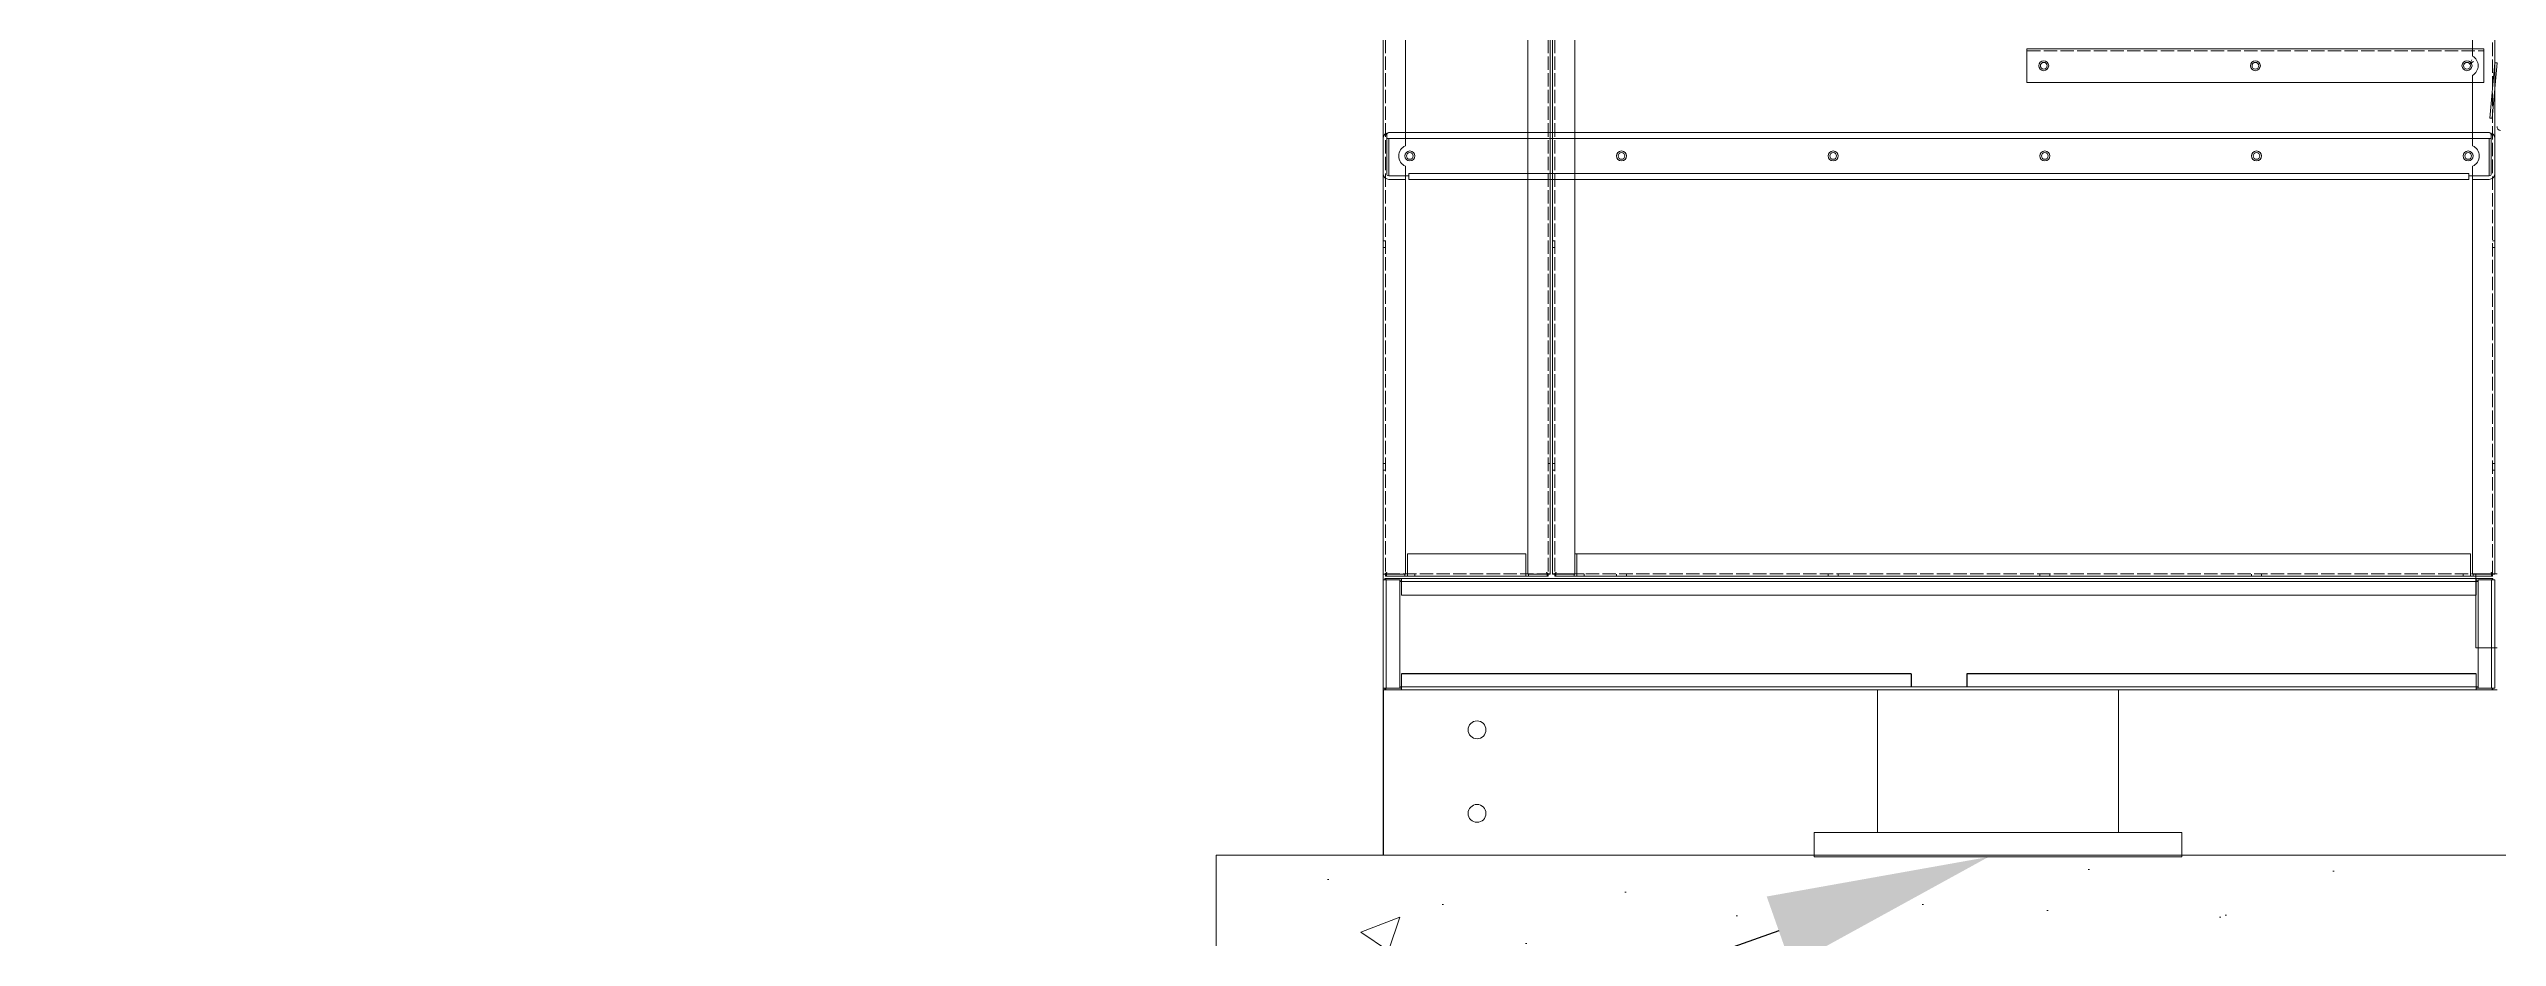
# Model space of a CAD drawing. Header units: millimetres. Extents: x -17070 to 43320, y -291348 to 36448.
# Drawn here: x 21002 to 23200, y 21911 to 22708 of the extents above; entities that cross this region are included whole.
import ezdxf
from ezdxf import colors
from ezdxf.entities.mleader import LeaderData, LeaderLine
from ezdxf.math import Vec2, Vec3

# ---------------------------------------------------------------- set-up
doc = ezdxf.new("R2010")
doc.units = ezdxf.units.MM
doc.linetypes.add('DASHED', pattern=[15, 12, -3])
doc.layers.add('냉각탑_dim', color=1, linetype='Continuous')
doc.layers.add('냉각탑_기초', color=23, linetype='Continuous')
doc.styles.get("Standard").update_dxf_attribs({"font": 'arial.ttf'})

# ---------------------------------------------------------------- blocks, each defined once
blk = doc.blocks.new('485689')
at = {"color": 7, "lineweight": 13, "ltscale": 0.486}
for p, q in [((183525.3, 30767.5), (183525.3, 30864.7)), ((183528.1, 30767.5), (183528.1, 30864.7)), ((184520.5, 30864.7), (184520.5, 30767.5)), ((184523.3, 30864.7), (184523.3, 30767.5))]:
    blk.add_line(p, q, dxfattribs=at)
at = {"color": 7, "lineweight": 13, "ltscale": 0.014}
for p, q in [((183528.1, 30864.7), (183525.3, 30864.7)), ((183541.9, 30863.3), (183541.9, 30866.1)), ((184506.7, 30863.3), (184506.7, 30866.1)), ((184520.5, 30864.7), (184523.3, 30864.7)), ((183541.9, 30768.9), (183541.9, 30766.1)), ((184506.7, 30768.9), (184506.7, 30766.1)), ((183528.1, 30767.5), (183525.3, 30767.5)), ((184520.5, 30767.5), (184523.3, 30767.5))]:
    blk.add_line(p, q, dxfattribs=at)
at = {"color": 7, "lineweight": 13, "ltscale": 0.004}
for p, q in [((183526.9, 30866.1), (183527.7, 30866.1)), ((184520.9, 30866.1), (184521.7, 30866.1)), ((183527.7, 30766.1), (183526.9, 30766.1)), ((184521.7, 30766.1), (184520.9, 30766.1))]:
    blk.add_line(p, q, dxfattribs=at)
at = {"color": 7, "lineweight": 13, "ltscale": 0.007}
for p, q in [((183526.9, 30864.7), (183526.9, 30866.1)), ((183527.7, 30866.1), (183527.7, 30864.7)), ((184520.9, 30864.7), (184520.9, 30866.1)), ((184521.7, 30864.7), (184521.7, 30866.1)), ((183526.9, 30766.1), (183526.9, 30767.5)), ((183527.7, 30766.1), (183527.7, 30767.5)), ((184520.9, 30767.5), (184520.9, 30766.1)), ((184521.7, 30766.1), (184521.7, 30767.5))]:
    blk.add_line(p, q, dxfattribs=at)
at = {"color": 7, "lineweight": 13, "ltscale": 0.071}
for p, q in [((183541.9, 30866.1), (183527.7, 30866.1)), ((184520.9, 30866.1), (184506.7, 30866.1)), ((183527.7, 30766.1), (183541.9, 30766.1)), ((184506.7, 30766.1), (184520.9, 30766.1))]:
    blk.add_line(p, q, dxfattribs=at)
at = {"color": 7, "lineweight": 13, "ltscale": 0.061}
for p, q in [((183540.3, 30864.7), (183528.1, 30864.7)), ((183541.9, 30863.3), (183541.9, 30851.1)), ((184506.7, 30851.1), (184506.7, 30863.3)), ((184520.5, 30864.7), (184508.3, 30864.7)), ((183528.1, 30767.5), (183540.3, 30767.5)), ((184508.3, 30767.5), (184520.5, 30767.5))]:
    blk.add_line(p, q, dxfattribs=at)
at = {"color": 7, "lineweight": 13, "ltscale": 0.366205}
for p, q in [((183540.3, 30864.7), (183540.3, 30768.9)), ((184508.3, 30781.1), (184508.3, 30864.7))]:
    blk.add_line(p, q, dxfattribs=at)
at = {"color": 7, "lineweight": 13, "ltscale": 0.008}
for p, q in [((183540.3, 30864.5), (183541.9, 30864.5)), ((183540.3, 30863.3), (183541.9, 30863.3)), ((184506.7, 30866.1), (184506.7, 30864.5)), ((184506.7, 30864.5), (184508.3, 30864.5)), ((184506.7, 30863.3), (184508.3, 30863.3)), ((183541.9, 30768.9), (183540.3, 30768.9)), ((184508.3, 30768.9), (184506.7, 30768.9)), ((183541.9, 30767.7), (183540.3, 30767.7)), ((184508.3, 30767.7), (184506.7, 30767.7)), ((184506.7, 30766.1), (184506.7, 30767.7))]:
    blk.add_line(p, q, dxfattribs=at)
at = {"color": 7, "lineweight": 13}
for p, q in [((183541.9, 30866.1), (184506.7, 30866.1)), ((183541.9, 30863.3), (184506.7, 30863.3)), ((184506.7, 30851.1), (183541.9, 30851.1)), ((184506.7, 30768.9), (183541.9, 30768.9)), ((184506.7, 30766.1), (183541.9, 30766.1))]:
    blk.add_line(p, q, dxfattribs=at)
at = {"color": 7, "lineweight": 13, "ltscale": 0.001386}
for p, q in [((183541.9, 30866.1), (183541.9, 30865.8)), ((183541.9, 30766.1), (183541.9, 30766.4))]:
    blk.add_line(p, q, dxfattribs=at)
at = {"color": 7, "lineweight": 13, "ltscale": 0.076206}
for p, q in [((183540.3, 30782.7), (183540.3, 30767.5)), ((184508.3, 30767.5), (184508.3, 30782.7))]:
    blk.add_line(p, q, dxfattribs=at)
at = {"color": 7, "lineweight": 13, "ltscale": 0.05737}
for p, q in [((183541.9, 30780.4), (183541.9, 30768.9)), ((184506.7, 30780.4), (184506.7, 30768.9))]:
    blk.add_line(p, q, dxfattribs=at)
for p, q in [((183541.9, 30780.4), (183999.3, 30780.4)), ((183999.3, 30780.4), (183999.3, 30768.9)), ((184049.3, 30780.4), (184506.7, 30780.4)), ((184049.3, 30780.4), (184049.3, 30768.9))]:
    blk.add_line(p, q)
blk = doc.blocks.new('68679')
at = {"color": 7, "lineweight": 13, "ltscale": 0.0395}
for p, q in [((182656.8, 34860.2), (182688.4, 34860.2)), ((182688.4, 34857), (182656.8, 34857)), ((182688.4, 33865.4), (182656.8, 33865.4)), ((182656.8, 33862.2), (182688.4, 33862.2))]:
    blk.add_line(p, q, dxfattribs=at)
at = {"color": 7, "lineweight": 13, "ltscale": 0.004497}
for p, q in [((182692, 34857), (182688.4, 34857)), ((182692, 33865.4), (182688.4, 33865.4))]:
    blk.add_line(p, q, dxfattribs=at)
at = {"color": 7, "lineweight": 13, "ltscale": 0.00225}
for p, q in [((182688.4, 34857), (182688.4, 34855.2)), ((182688.4, 34855.2), (182688.4, 34857)), ((182688.4, 33867.2), (182688.4, 33865.4)), ((182688.4, 33865.4), (182688.4, 33867.2))]:
    blk.add_line(p, q, dxfattribs=at)
at = {"color": 7, "lineweight": 13, "ltscale": 0.0022}
for p, q in [((182691.2, 34857), (182692.6, 34858)), ((182691.2, 33865.4), (182692.6, 33864.3))]:
    blk.add_line(p, q, dxfattribs=at)
at = {"color": 7, "lineweight": 13, "ltscale": 0.0185}
for p, q in [((182651.6, 34840.2), (182651.6, 34855)), ((182654.8, 34840.2), (182654.8, 34855)), ((182651.6, 33867.4), (182651.6, 33882.2)), ((182654.8, 33867.4), (182654.8, 33882.2))]:
    blk.add_line(p, q, dxfattribs=at)
at = {"color": 7, "lineweight": 13, "ltscale": 0.004}
for p, q in [((182654.8, 34840.2), (182651.6, 34840.2)), ((182654.8, 34837), (182651.6, 34837)), ((182651.6, 33882.2), (182654.8, 33882.2))]:
    blk.add_line(p, q, dxfattribs=at)
at = {"color": 7, "lineweight": 13, "ltscale": 0.003999}
blk.add_line((182651.6, 34837), (182654.8, 34837), dxfattribs=at)
at = {"color": 7, "lineweight": 13}
for p, q in [((182651.6, 34837), (182651.6, 33885.4)), ((182651.6, 34837), (182651.6, 33885.4)), ((182656.8, 34837), (182656.8, 33885.4)), ((182688.4, 34855.2), (182688.4, 33867.2)), ((182693.6, 34855), (182693.6, 33867.4))]:
    blk.add_line(p, q, dxfattribs=at)
at = {"color": 7, "lineweight": 13, "ltscale": 0.02275}
for p, q in [((182654.8, 34837), (182654.8, 34855.2)), ((182654.8, 33867.2), (182654.8, 33885.4))]:
    blk.add_line(p, q, dxfattribs=at)
at = {"color": 7, "lineweight": 13, "ltscale": 0.042}
for p, q in [((182688.4, 34855.2), (182654.8, 34855.2)), ((182654.8, 33867.2), (182688.4, 33867.2))]:
    blk.add_line(p, q, dxfattribs=at)
at = {"color": 7, "lineweight": 13, "ltscale": 0.041987}
blk.add_line((182654.8, 34855.2), (182688.4, 34855.2), dxfattribs=at)
at = {"color": 7, "lineweight": 13, "ltscale": 0.003997}
blk.add_line((182654.8, 34837), (182654.8, 34840.2), dxfattribs=at)
at = {"color": 7, "lineweight": 13, "ltscale": 0.0025}
for p, q in [((182656.8, 34837), (182654.8, 34837)), ((182654.8, 33885.4), (182656.8, 33885.4))]:
    blk.add_line(p, q, dxfattribs=at)
at = {"color": 7, "lineweight": 13, "ltscale": 0.0065}
blk.add_line((182651.6, 33885.4), (182656.8, 33885.4), dxfattribs=at)
at = {"color": 7, "lineweight": 13, "ltscale": 0.004003}
blk.add_line((182654.8, 33882.2), (182654.8, 33885.4), dxfattribs=at)
at = {"color": 7, "lineweight": 13}
for centre in [(182672.6, 34836.2), (182672.6, 34646.2), (182672.6, 34456.2), (182672.6, 34266.2), (182672.6, 34076.2), (182672.6, 33886.2)]:
    blk.add_circle(centre, 3, dxfattribs=at)
for centre, radius, start, end in [((182656.8, 34855), 5.2, 90, 180), ((182656.8, 34855), 2, 90, 174.2609), ((182688.4, 34855), 5.2, 0, 90), ((182656.8, 33867.4), 5.2, 180, 270), ((182656.8, 33867.4), 2, 185.7392, 270), ((182688.4, 33867.4), 5.2, 270, 0)]:
    blk.add_arc(centre, radius, start, end, dxfattribs=at)
for points in [[(182693.6, 34855), (182693.6, 34855.3), (182693.5, 34855.6), (182693.3, 34855.9), (182692.9, 34856.3), (182692.3, 34856.7), (182692.2, 34856.8), (182692.1, 34856.9), (182692, 34857)], [(182693.6, 33867.4), (182693.6, 33867), (182693.5, 33866.7), (182693.3, 33866.4), (182692.9, 33866), (182692.3, 33865.6), (182692.2, 33865.5), (182692.1, 33865.4), (182692, 33865.4)]]:
    blk.add_open_spline(points, degree=5, knots=[0, 0, 0, 0, 0, 0, 6.191357, 6.191357, 6.191357, 7.828222, 7.828222, 7.828222, 7.828222, 7.828222, 7.828222], dxfattribs=at)
blk = doc.blocks.new('3425346')
at = {"color": 7, "lineweight": 13}
for p, q in [((155016.9, 41125), (155426.9, 41125)), ((155016.9, 41095), (155426.9, 41095))]:
    blk.add_line(p, q, dxfattribs=at)
at = {"color": 7, "lineweight": 13, "ltscale": 0.035}
for p, q in [((155016.9, 41122.2), (155016.9, 41125)), ((155426.9, 41122.2), (155426.9, 41125))]:
    blk.add_line(p, q, dxfattribs=at)
at = {"color": 7, "linetype": 'DASHED', "lineweight": 13}
blk.add_line((155016.9, 41123.4), (155426.9, 41123.4), dxfattribs=at)
at = {"color": 7, "lineweight": 13, "ltscale": 0.34}
for p, q in [((155016.9, 41122.2), (155016.9, 41095)), ((155426.9, 41095), (155426.9, 41122.2))]:
    blk.add_line(p, q, dxfattribs=at)
at = {"color": 7, "lineweight": 13}
blk.add_lwpolyline([(155416.2, 41115.3), (155414.3, 41111.8), (155417.7, 41113.9)], dxfattribs=at)
for centre in [(155031.9, 41110), (155221.9, 41110), (155411.9, 41110)]:
    blk.add_circle(centre, 3, dxfattribs=at)
blk = doc.blocks.new('568596')
at = {"color": 7, "lineweight": 13, "ltscale": 0.00166}
for p, q in [((169550.9, 17462.9), (169549.9, 17462.9)), ((169550.9, 16620.9), (169549.9, 16620.9))]:
    blk.add_line(p, q, dxfattribs=at)
at = {"color": 7, "lineweight": 13, "ltscale": 0.0015}
for p, q in [((169549.9, 17462.9), (169549.9, 17462)), ((169549.9, 16621.8), (169549.9, 16620.9))]:
    blk.add_line(p, q, dxfattribs=at)
at = {"color": 7, "lineweight": 13}
for p, q in [((169549.9, 17462.9), (169549.9, 16621.8)), ((169549.9, 17462), (169549.9, 17436.4)), ((173046.2, 17464.9), (169551.6, 17464.9)), ((169551.6, 16618.9), (173046.2, 16618.9))]:
    blk.add_line(p, q, dxfattribs=at)
at = {"color": 7, "linetype": 'DASHED', "lineweight": 13, "ltscale": 0.003333}
for p, q in [((169551.9, 17462), (169549.9, 17462)), ((169644.9, 17464.9), (169644.9, 17462.9)), ((169650.9, 17464.9), (169650.9, 17462.9)), ((169844.9, 17464.9), (169844.9, 17462.9)), ((169850.9, 17464.9), (169850.9, 17462.9)), ((169549.9, 17445.4), (169551.9, 17445.4)), ((169549.9, 17442.9), (169551.9, 17442.9)), ((169549.9, 17436.4), (169551.9, 17436.4)), ((169549.9, 17407.4), (169551.9, 17407.4)), ((169549.9, 17398.4), (169551.9, 17398.4)), ((169549.9, 17217.4), (169551.9, 17217.4)), ((169549.9, 17208.4), (169551.9, 17208.4)), ((169549.9, 17027.4), (169551.9, 17027.4)), ((169549.9, 17018.4), (169551.9, 17018.4)), ((169549.9, 16837.4), (169551.9, 16837.4)), ((169549.9, 16828.4), (169551.9, 16828.4)), ((169549.9, 16647.4), (169551.9, 16647.4)), ((169549.9, 16640.9), (169551.9, 16640.9)), ((169549.9, 16638.4), (169551.9, 16638.4)), ((169551.9, 16621.8), (169549.9, 16621.8)), ((169644.9, 16620.9), (169644.9, 16618.9)), ((169650.9, 16620.9), (169650.9, 16618.9)), ((169844.9, 16620.9), (169844.9, 16618.9)), ((169850.9, 16620.9), (169850.9, 16618.9))]:
    blk.add_line(p, q, dxfattribs=at)
at = {"color": 7, "lineweight": 13, "ltscale": 0.001174}
for p, q in [((169550.9, 17462.9), (169551.6, 17462.9)), ((169550.9, 16620.9), (169551.6, 16620.9))]:
    blk.add_line(p, q, dxfattribs=at)
at = {"color": 7, "lineweight": 13, "ltscale": 0.002252}
for p, q in [((169551.6, 17464.9), (169551.6, 17463.6)), ((169551.6, 16618.9), (169551.6, 16620.3))]:
    blk.add_line(p, q, dxfattribs=at)
at = {"color": 7, "lineweight": 13, "ltscale": 0.002009}
for p, q in [((169551.6, 17462.4), (169551.6, 17463.6)), ((169551.6, 16621.5), (169551.6, 16620.3))]:
    blk.add_line(p, q, dxfattribs=at)
at = {"color": 7, "linetype": 'DASHED', "lineweight": 13}
for p, q in [((173046.2, 17462.9), (169551.6, 17462.9)), ((169551.9, 17464.9), (169551.9, 16621.8)), ((169551.9, 17462), (169551.9, 17436.4)), ((169551.6, 16620.9), (173046.2, 16620.9))]:
    blk.add_line(p, q, dxfattribs=at)
at = {"color": 7, "linetype": 'DASHED', "lineweight": 13, "ltscale": 0.001183}
for p, q in [((169551.6, 17462.9), (169552.3, 17462.9)), ((169551.6, 16620.9), (169552.3, 16620.9))]:
    blk.add_line(p, q, dxfattribs=at)
at = {"color": 7, "linetype": 'DASHED', "lineweight": 13, "ltscale": 0.001406}
for p, q in [((169551.6, 17462.4), (169551.6, 17461.5)), ((169551.6, 16621.5), (169551.6, 16622.3))]:
    blk.add_line(p, q, dxfattribs=at)
at = {"color": 7, "linetype": 'DASHED', "lineweight": 13, "ltscale": 0.027667}
for p, q in [((169551.6, 17444.9), (169551.6, 17461.5)), ((169551.6, 16622.3), (169551.6, 16638.9))]:
    blk.add_line(p, q, dxfattribs=at)
at = {"color": 7, "linetype": 'DASHED', "lineweight": 13, "ltscale": 0.0015}
for p, q in [((169551.9, 17462.9), (169551.9, 17462)), ((169551.9, 16621.8), (169551.9, 16620.9))]:
    blk.add_line(p, q, dxfattribs=at)
at = {"color": 7, "lineweight": 13, "ltscale": 0.058667}
for p, q in [((173046.2, 17444.9), (169551.6, 17444.9)), ((169553.3, 17442.9), (169569.9, 17442.9)), ((169569.9, 17444.9), (169569.9, 16640.9)), ((170022.9, 16658.9), (170022.9, 17008.9)), ((169917.7, 16638.9), (169551.6, 16638.9)), ((169569.9, 16640.9), (169551.9, 16640.9)), ((169999.2, 16638.9), (169936.1, 16638.9)), ((170016.6, 16638.9), (170039.2, 16638.9))]:
    blk.add_line(p, q, dxfattribs=at)
at = {"color": 7, "linetype": 'DASHED', "lineweight": 13, "ltscale": 0.002333}
blk.add_line((169551.9, 17442.9), (169553.3, 17442.9), dxfattribs=at)
at = {"color": 7, "lineweight": 13, "ltscale": 0.058667}
for centre in [(169926.9, 17402.9), (169926.9, 16642.9), (170007.9, 16643.9)]:
    blk.add_circle(centre, 4.5, dxfattribs=at)
at = {"color": 7, "lineweight": 13}
for centre in [(169926.9, 17212.9), (169926.9, 17022.9), (170007.9, 17023.9), (169926.9, 16832.9), (170007.9, 16833.9)]:
    blk.add_circle(centre, 4.5, dxfattribs=at)
at = {"color": 7, "lineweight": 13, "ltscale": 0.058667}
for centre, start, end in [((169926.9, 16642.9), 203.5779, 336.4221), ((170007.9, 16643.9), 209.9997, 330.0003)]:
    blk.add_arc(centre, 10, start, end, dxfattribs=at)
at = {"color": 7, "lineweight": 13}
for points in [[(169553.3, 17461.5), (169552.8, 17461.8), (169552.3, 17462.1), (169551.8, 17462.4), (169551.3, 17462.6), (169550.9, 17462.9)], [(169553.3, 17461.5), (169553, 17462), (169552.6, 17462.4), (169552.3, 17462.8), (169552, 17463.2), (169551.6, 17463.6)], [(169553.3, 16622.3), (169552.8, 16622.1), (169552.3, 16621.8), (169551.8, 16621.5), (169551.3, 16621.2), (169550.9, 16620.9)], [(169553.3, 16622.3), (169553, 16621.9), (169552.6, 16621.5), (169552.3, 16621), (169552, 16620.6), (169551.6, 16620.3)]]:
    blk.add_open_spline(points, degree=5, dxfattribs=at)
at = {"color": 7, "linetype": 'DASHED', "lineweight": 13}
for points in [[(169553.3, 17461.5), (169553, 17461.7), (169552.6, 17461.9), (169552.3, 17462.1), (169551.9, 17462.2), (169551.6, 17462.4)], [(169553.3, 17461.5), (169553.1, 17461.8), (169552.9, 17462.1), (169552.7, 17462.4), (169552.5, 17462.6), (169552.3, 17462.9)], [(169553.3, 16622.3), (169553, 16622.1), (169552.6, 16622), (169552.3, 16621.8), (169551.9, 16621.6), (169551.6, 16621.5)], [(169553.3, 16622.3), (169553.1, 16622), (169552.9, 16621.8), (169552.7, 16621.5), (169552.5, 16621.2), (169552.3, 16620.9)]]:
    blk.add_open_spline(points, degree=5, dxfattribs=at)
blk = doc.blocks.new('1')
at = {"lineweight": 20}
for p, q in [((22199.8, 25733.2), (22199.8, 22133.2)), ((22199.8, 22133.2), (23199.8, 22133.2))]:
    blk.add_line(p, q, dxfattribs=at)
at = {"color": 7, "lineweight": 20}
for p, q in [((22199.8, 25731.5), (22199.8, 22236.9)), ((22349.8, 25731.5), (22349.8, 22236.9)), ((23193.4, 22646.1), (23197.8, 22695.9)), ((23195.4, 22646), (23199.8, 22695.8)), ((22202.7, 22235.2), (22347.8, 22235.2)), ((23180.6, 22237.3), (23180.6, 22171)), ((22643.5, 22133.2), (22643.5, 22005.2)), ((22859.8, 22133.2), (22859.8, 22005.2)), ((22586.7, 22005.2), (22916.7, 22005.2)), ((22586.7, 22005.2), (22586.7, 21983.2)), ((22916.7, 22005.2), (22916.7, 21983.2)), ((22916.7, 21983.2), (22586.7, 21983.2))]:
    blk.add_line(p, q, dxfattribs=at)
at = {"color": 7, "linetype": 'DASHED', "lineweight": 20}
for p, q in [((22201.8, 25731.5), (22201.8, 22236.9)), ((22347.8, 25731.5), (22347.8, 22236.9)), ((22202.7, 22237.2), (22349.8, 22237.2))]:
    blk.add_line(p, q, dxfattribs=at)
at = {"color": 7, "lineweight": 20, "ltscale": 0.058667}
for p, q in [((22329.8, 25731.5), (22329.8, 22236.9)), ((22219.8, 25684), (22219.8, 22621.4)), ((22219.8, 22603), (22219.8, 22236.9)), ((22221.8, 22255.2), (22327.8, 22255.2)), ((22221.8, 22238.6), (22221.8, 22255.2)), ((22327.8, 22235.2), (22327.8, 22255.2))]:
    blk.add_line(p, q, dxfattribs=at)
at = {"color": 7, "lineweight": 20, "ltscale": 0.05}
for p, q in [((23199.8, 22695.8), (23197.8, 22695.9)), ((23195.4, 22646), (23193.4, 22646.1))]:
    blk.add_line(p, q, dxfattribs=at)
at = {"color": 7, "linetype": 'DASHED', "lineweight": 20, "ltscale": 0.003333}
for p, q in [((22199.8, 22536.2), (22201.8, 22536.2)), ((22199.8, 22530.2), (22201.8, 22530.2)), ((22199.8, 22336.2), (22201.8, 22336.2)), ((22199.8, 22330.2), (22201.8, 22330.2)), ((22349.8, 22336.2), (22347.8, 22336.2)), ((22202.7, 22237.2), (22202.7, 22235.2)), ((22219.3, 22235.2), (22219.3, 22237.2)), ((22221.8, 22235.2), (22221.8, 22237.2)), ((22228.3, 22235.2), (22228.3, 22237.2)), ((22330.3, 22235.2), (22330.3, 22237.2)), ((22346.9, 22237.2), (22346.9, 22235.2))]:
    blk.add_line(p, q, dxfattribs=at)
at = {"color": 7, "lineweight": 20, "ltscale": 0.002252}
for p, q in [((22199.8, 22236.9), (22201.1, 22236.9)), ((22349.8, 22236.9), (22348.4, 22236.9))]:
    blk.add_line(p, q, dxfattribs=at)
at = {"color": 7, "lineweight": 20, "ltscale": 0.002009}
for p, q in [((22202.3, 22236.9), (22201.1, 22236.9)), ((22347.2, 22236.9), (22348.4, 22236.9))]:
    blk.add_line(p, q, dxfattribs=at)
at = {"color": 7, "linetype": 'DASHED', "lineweight": 20, "ltscale": 0.001183}
for p, q in [((22201.8, 22236.9), (22201.8, 22237.6)), ((22347.8, 22236.9), (22347.8, 22237.6))]:
    blk.add_line(p, q, dxfattribs=at)
at = {"color": 7, "linetype": 'DASHED', "lineweight": 20, "ltscale": 0.0015}
for p, q in [((22201.8, 22237.2), (22202.7, 22237.2)), ((22347.8, 22237.2), (22346.9, 22237.2))]:
    blk.add_line(p, q, dxfattribs=at)
at = {"color": 7, "lineweight": 20, "ltscale": 0.001174}
for p, q in [((22201.8, 22236.2), (22201.8, 22236.9)), ((22347.8, 22236.2), (22347.8, 22236.9))]:
    blk.add_line(p, q, dxfattribs=at)
at = {"color": 7, "lineweight": 20, "ltscale": 0.00166}
for p, q in [((22201.8, 22236.2), (22201.8, 22235.2)), ((22347.8, 22236.2), (22347.8, 22235.2))]:
    blk.add_line(p, q, dxfattribs=at)
at = {"color": 7, "lineweight": 20, "ltscale": 0.0015}
for p, q in [((22201.8, 22235.2), (22202.7, 22235.2)), ((22347.8, 22235.2), (22346.9, 22235.2))]:
    blk.add_line(p, q, dxfattribs=at)
at = {"color": 7, "linetype": 'DASHED', "lineweight": 20, "ltscale": 0.001406}
for p, q in [((22202.3, 22236.9), (22203.2, 22236.9)), ((22347.2, 22236.9), (22346.4, 22236.9))]:
    blk.add_line(p, q, dxfattribs=at)
at = {"color": 7, "linetype": 'DASHED', "lineweight": 20, "ltscale": 0.027667}
for p, q in [((22219.8, 22236.9), (22203.2, 22236.9)), ((22329.8, 22236.9), (22346.4, 22236.9))]:
    blk.add_line(p, q, dxfattribs=at)
at = {"color": 7, "linetype": 'DASHED', "lineweight": 20, "ltscale": 0.002333}
blk.add_line((22221.8, 22237.2), (22221.8, 22238.6), dxfattribs=at)
at = {"color": 7, "lineweight": 20, "ltscale": 0.479992}
for p, q in [((23199.8, 22237.3), (23180.6, 22237.3)), ((23199.8, 22171), (23180.6, 22171))]:
    blk.add_line(p, q, dxfattribs=at)
at = {"ltscale": 500}
for p, q in [((22199.8, 22133.2), (22199.8, 22048)), ((22199.8, 22048), (22199.8, 21984.8))]:
    blk.add_line(p, q, dxfattribs=at)
at = {"color": 7, "lineweight": 20, "ltscale": 0.058667}
blk.add_circle((22223.8, 22612.2), 4.5, dxfattribs=at)
at = {"lineweight": 20}
for centre in [(22284.1, 22097.3), (22284.1, 22022.3)]:
    blk.add_circle(centre, 8, dxfattribs=at)
at = {"color": 7, "lineweight": 20}
blk.add_arc((23202.9, 22638.3), 3.1, 175, 270, dxfattribs=at)
at = {"color": 7, "lineweight": 20, "ltscale": 0.058667}
blk.add_arc((22223.8, 22612.2), 10, 113.5779, 246.4221, dxfattribs=at)
at = {"color": 7, "lineweight": 20}
for points in [[(22203.2, 22238.6), (22202.7, 22238.3), (22202.3, 22237.9), (22201.9, 22237.6), (22201.5, 22237.2), (22201.1, 22236.9)], [(22203.2, 22238.6), (22202.9, 22238.1), (22202.6, 22237.5), (22202.3, 22237), (22202.1, 22236.6), (22201.8, 22236.2)], [(22346.4, 22238.6), (22346.8, 22238.3), (22347.2, 22237.9), (22347.7, 22237.6), (22348.1, 22237.2), (22348.4, 22236.9)], [(22346.4, 22238.6), (22346.6, 22238.1), (22346.9, 22237.5), (22347.2, 22237), (22347.5, 22236.6), (22347.8, 22236.2)]]:
    blk.add_open_spline(points, degree=5, dxfattribs=at)
at = {"color": 7, "linetype": 'DASHED', "lineweight": 20}
for points in [[(22203.2, 22238.6), (22202.9, 22238.4), (22202.6, 22238.2), (22202.3, 22237.9), (22202.1, 22237.8), (22201.8, 22237.6)], [(22203.2, 22238.6), (22203, 22238.3), (22202.8, 22237.9), (22202.6, 22237.6), (22202.5, 22237.2), (22202.3, 22236.9)], [(22346.4, 22238.6), (22346.6, 22238.3), (22346.7, 22237.9), (22346.9, 22237.6), (22347.1, 22237.2), (22347.2, 22236.9)], [(22346.4, 22238.6), (22346.7, 22238.4), (22346.9, 22238.2), (22347.2, 22237.9), (22347.5, 22237.8), (22347.8, 22237.6)]]:
    blk.add_open_spline(points, degree=5, dxfattribs=at)
at = {"layer": '냉각탑_기초', "lineweight": 20, "ltscale": 30}
for q in [(22199.8, 21984.8), (23579.9, 21984.8), (23579.9, 21984.8)]:
    blk.add_line((22586.7, 21984.8), q, dxfattribs=at)
at = {"lineweight": 20, "ltscale": 7.5, "rotation": 90}
blk.add_blockref('568596', (39816.7, -147314.7), dxfattribs=at)
at = {"lineweight": 20, "ltscale": 7.5}
blk.add_blockref('3425346', (-132239.1, -18416.8), dxfattribs=at)
at = {"lineweight": 20, "ltscale": 7.5, "xscale": -1, "rotation": 270}
blk.add_blockref('68679', (-11662.4, -160060.4), dxfattribs=at)
at = {"lineweight": 20, "ltscale": 7.5, "xscale": -1}
blk.add_blockref('485689', (206723, -8632.9), dxfattribs=at)

msp = doc.modelspace()

# ---------------------------------------------------------------- hatches: boundary and pattern name
at = {"layer": '냉각탑_기초', "lineweight": 20, "ltscale": 30}
h = msp.add_hatch(dxfattribs=at)
h.set_pattern_fill('AR-CONC', color=256, scale=50, style=0)
h.set_pattern_definition([(50, (14797.7, 5443.52), (358.63, -31.376), [37.5, -412.5]), (355, (14797.7, 5443.52), (-69.3757, 376.096), [30, -330]), (100.4514, (14827.6, 5440.9), (289.2547, 344.72), [31.87, -350.571]), (46.1842, (14797.7, 5543.52), (533.6205, -82.7595), [56.25, -618.75]), (96.6356, (14842.17, 5536.6), (467.331, 487.059), [47.805, -525.856]), (351.1842, (14797.7, 5543.5), (467.331, 487.06), [45, -495]), (21, (14847.7, 5518.52), (298.4535, -201.3094), [37.5, -412.5]), (326, (14847.7, 5518.52), (121.6577, 362.575), [30, -330]), (71.4514, (14872.57, 5501.75), (420.1113, 161.265), [31.87, -350.571]), (37.5, (14797.7, 5443.52), (6.0799, 166.4469), [0, -326, 0, -335, 0, -331.25]), (7.5, (14797.7, 5443.52), (131.5348, 197.2059), [0, -191, 0, -318.5, 0, -126.25]), (327.5, (14686.2, 5443.52), (266.9112, -11.2774), [0, -125, 0, -390, 0, -517.5]), (317.5, (14636.2, 5443.52), (291.593, 50.0525), [0, -162.5, 0, -259, 0, -367.5])])
h.paths.add_polyline_path([(28749.8, 21984.8), (22049.8, 21984.8), (22049.8, 21384.8), (28749.8, 21384.8)])

# ---------------------------------------------------------------- linework, layer by layer
for p, q in [((22049.8, 21984.8), (22049.8, 21384.8)), ((22199.8, 21984.8), (22049.8, 21984.8))]:
    msp.add_line(p, q, dxfattribs=at)

# ---------------------------------------------------------------- block references
msp.add_blockref('1', (0, 0))

# ---------------------------------------------------------------- leaders
at = {"layer": '냉각탑_dim', "lineweight": 20}
ml = msp.add_multileader_mtext('Standard', dxfattribs=at)
ml.set_content('')
ml.set_leader_properties(color=256)
ml.build(insert=Vec2(0, 0))
ml.multileader.update_dxf_attribs({"text_right_attachment_type": 6, "dogleg_length": 5, "arrow_head_size": 199.5, "scale": 30})
ctx = ml.context
ctx.base_point, ctx.scale, ctx.char_height, ctx.arrow_head_size, ctx.landing_gap_size, ctx.plane_origin = Vec3(21002.1, 20915.9), 30, 7.18, 199.5, 3.59, Vec3(23536.5, 20486.3)
ctx.right_attachment, ctx.text_align_type = 6, 2
notes = []
notes.append((ctx, [(0, (1, 1, 0), (21201.6, 20915.9), (-1, 0), 199.5, [(0, [(23406.4, 21983.2)], 0, [])])]))
ctx.mtext, ml.multileader.dxf.content_type = None, 0
ml = msp.add_multileader_mtext('Standard', dxfattribs=at)
ml.set_content('')
ml.set_leader_properties(color=256)
ml.build(insert=Vec2(0, 0))
ml.multileader.update_dxf_attribs({"text_right_attachment_type": 6, "dogleg_length": 5, "arrow_head_size": 199.5, "scale": 30})
ctx = ml.context
ctx.base_point, ctx.scale, ctx.char_height, ctx.arrow_head_size, ctx.landing_gap_size, ctx.plane_origin = Vec3(21054.8, 21457.7), 30, 7.18, 199.5, 3.59, Vec3(22873.2, 20486.3)
ctx.right_attachment, ctx.text_align_type = 6, 2
notes.append((ctx, [(0, (1, 1, 0), (21254.3, 21457.7), (-1, 0), 199.5, [(0, [(22743.2, 21983.2)], 0, [])])]))
ctx.mtext, ml.multileader.dxf.content_type = None, 0
for ctx, leaders in notes:
    for number, flags, end, landing, length, lines in leaders:
        leader = LeaderData()
        leader.index, (leader.has_last_leader_line, leader.has_dogleg_vector, leader.attachment_direction) = number, flags
        leader.last_leader_point, leader.dogleg_vector, leader.dogleg_length = Vec3(end), Vec3(landing), length
        for number, points, colour, breaks in lines:
            line = LeaderLine()
            line.index, line.vertices, line.color, line.breaks = number, Vec3.list(points), colors.encode_raw_color(colour), breaks
            leader.lines.append(line)
        ctx.leaders.append(leader)

doc.saveas('drawing.dxf')
